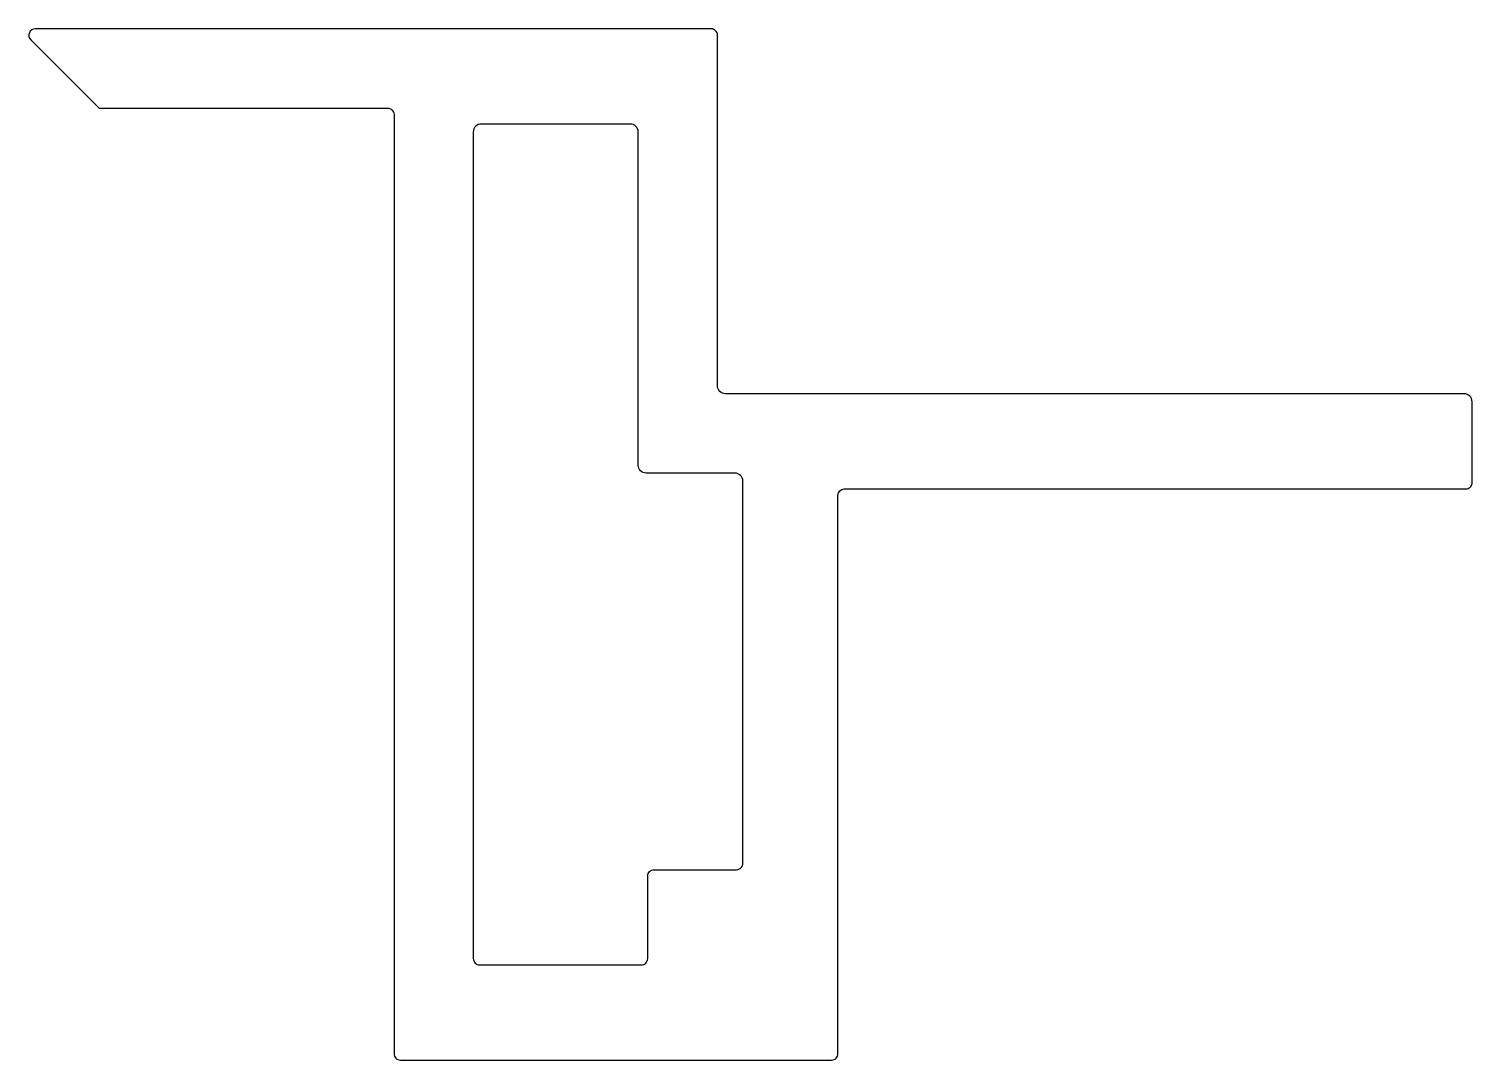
# Model space of a CAD drawing. Extents: x 1173.6 to 1219.1, y 603.3 to 635.8.
import ezdxf

# ---------------------------------------------------------------- set-up
doc = ezdxf.new("R2010")
doc.units = 0
doc.layers.get('0').update_dxf_attribs({"linetype": 'CONTINUOUS'})

msp = doc.modelspace()

# ---------------------------------------------------------------- linework, layer by layer
for points in [[(1185.339, 603.317), (1198.939, 603.317, 0.414214), (1199.139, 603.517), (1199.139, 621.117, -0.414214), (1199.339, 621.317), (1218.939, 621.317, 0.414214), (1219.139, 621.517), (1219.139, 624.067, 0.414214), (1218.889, 624.317), (1195.589, 624.317, -0.414214), (1195.339, 624.567), (1195.339, 635.617, 0.414214), (1195.139, 635.817), (1173.822, 635.817, 0.668179), (1173.68, 635.475), (1175.839, 633.317), (1184.939, 633.317, -0.414214), (1185.139, 633.117), (1185.139, 603.517, 0.414214)], [(1193.139, 606.517), (1193.139, 609.117, -0.414214), (1193.339, 609.317), (1195.939, 609.317, 0.414214), (1196.139, 609.517), (1196.139, 621.567, 0.414214), (1195.889, 621.817), (1193.089, 621.817, -0.414214), (1192.839, 622.067), (1192.839, 632.567, 0.414214), (1192.589, 632.817), (1187.889, 632.817, 0.414214), (1187.639, 632.567), (1187.639, 606.517, 0.414214), (1187.839, 606.317), (1192.939, 606.317, 0.414214)]]:
    msp.add_lwpolyline(points, format="xyb", close=True)

doc.saveas('drawing.dxf')
